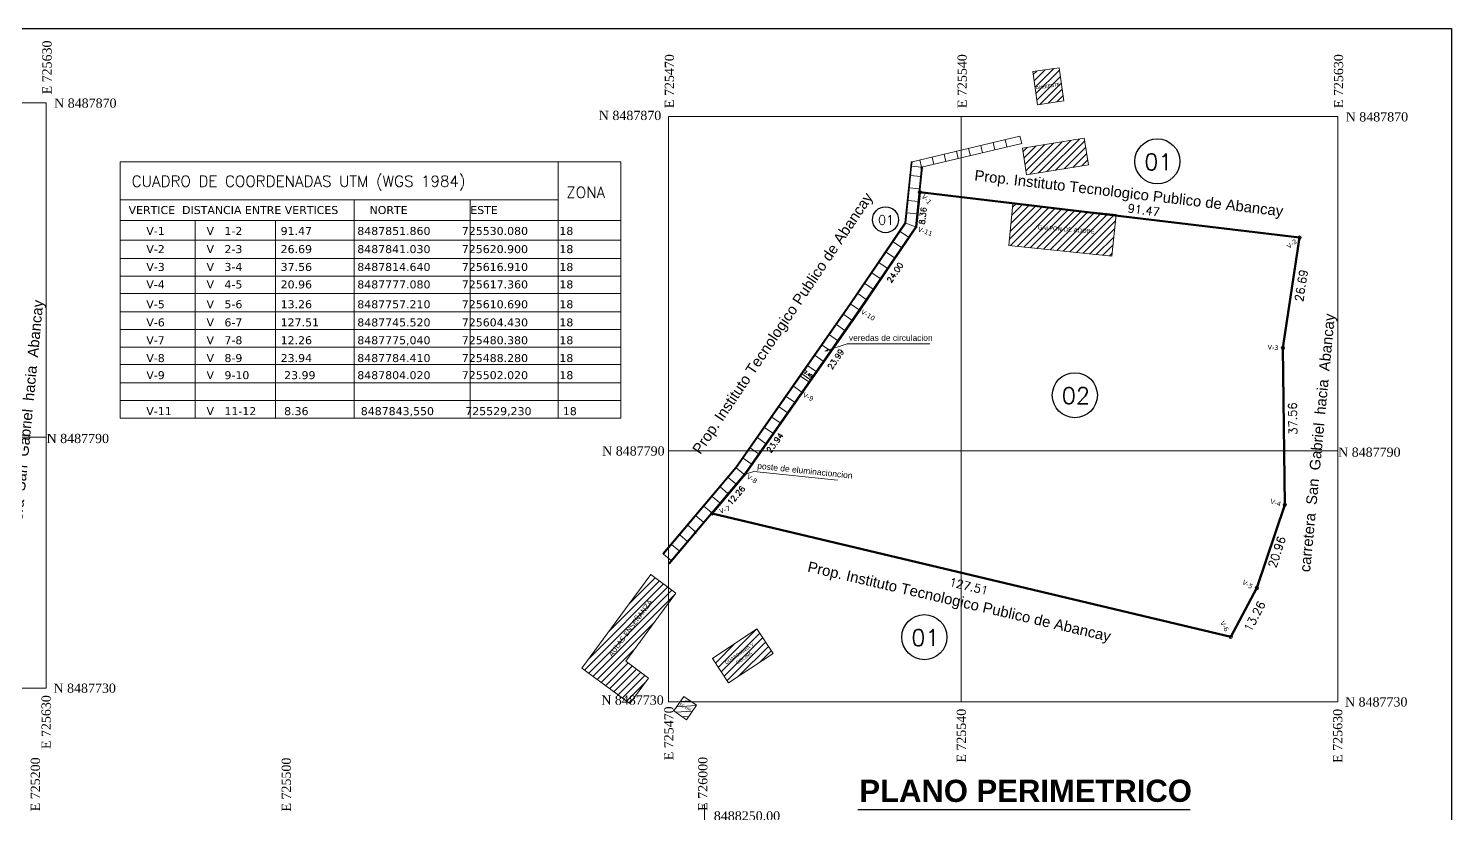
# Model space of a CAD drawing. Header units: metres. Extents: x 717911 to 838331, y 8495011 to 8501478.
# Drawn here: x 837990.9 to 838331.2, y 8496149.2 to 8496336.9 of the extents above; entities that cross this region are included whole.
import ezdxf

# ---------------------------------------------------------------- set-up
doc = ezdxf.new("R2010")
doc.units = ezdxf.units.M
for name, color, linetype, lineweight in [('0.09', 161, 'Continuous', 9), ('1-blanco', 7, 'Continuous', 25), ('A-ACOTACION', 7, 'Continuous', 9), ('ACERO LONG', 211, 'Continuous', 35), ('Cimientos', 1, 'Continuous', 50), ('COORD', 7, 'Continuous', 0), ('Cota de Nivel', 7, 'Continuous', 0), ('linea de piso', 140, 'Continuous', 13), ('lotes', 2, 'Continuous', 13), ('lotes-R', 7, 'Continuous', 0), ('TEXTO', 7, 'Continuous', 0)]:
    doc.layers.add(name, color=color, linetype=linetype, lineweight=lineweight)
doc.layers.add('2D Drafting - General_Pen_No__102', color=7, linetype='Continuous', lineweight=13, true_color=0xcccccc)
doc.layers.add('C-TOPO-MINR-N', color=7, linetype='Continuous', lineweight=0, true_color=0x346a34)
doc.layers.add('GRILLA', color=7, linetype='Continuous')
doc.layers.add('SOMBREADO', color=7, linetype='Continuous')
doc.styles.add('2mm', font='verdana.ttf', dxfattribs={"height": 8})
doc.styles.add('L120', font='times.ttf', dxfattribs={"height": 3})
doc.styles.add('NUMERACION', font='verdana.ttf', dxfattribs={"height": 2.5})
doc.styles.get("Standard").update_dxf_attribs({"font": 'simplex.shx'})
pattern_1 = [(45, (39056.0489, -1564.8566), (-0.86999999854, 0.86999999854), [])]

# ---------------------------------------------------------------- blocks, each defined once
blk = doc.blocks.new('_Dot')
at = {"color": 0, "linetype": 'ByBlock', "lineweight": -2}
blk.add_line((-0.5, 0), (-1, 0), dxfattribs=at)
at = {"color": 0, "linetype": 'ByBlock', "const_width": 0.5}
blk.add_lwpolyline([(-0.25, 0, 1), (0.25, 0, 1)], format="xyb", close=True, dxfattribs=at)

msp = doc.modelspace()

# ---------------------------------------------------------------- hatches: boundary and pattern name
at = {"layer": '0.09', "lineweight": 0}
h = msp.add_hatch(dxfattribs=at)
h.set_pattern_fill('JIS_WOOD', color=256, scale=1.74)
h.set_pattern_definition([(45, (838231.0999, 8496327.5348), (-0.87, 0.87), [])])
h.paths.add_polyline_path([(838231.1, 8496326.616), (838232.252, 8496318.7), (838238.561, 8496319.618), (838237.409, 8496327.535)])
h = msp.add_hatch(dxfattribs=at)
h.set_pattern_fill('JIS_WOOD', color=256, scale=1.74)
h.set_pattern_definition(pattern_1)
h.paths.add_polyline_path([(838228.61, 8496308.345), (838229.616, 8496301.965), (838244.433, 8496304.302), (838243.427, 8496310.681)])
h = msp.add_hatch(dxfattribs=at)
h.set_pattern_fill('JIS_WOOD', color=256, scale=1.74)
h.set_pattern_definition([(45, (838225.3416, 8496294.9964), (-0.87, 0.87), [])])
h.paths.add_polyline_path([(838225.342, 8496285.034), (838249.985, 8496282.505), (838251.007, 8496292.468), (838226.364, 8496294.996)])
h = msp.add_hatch(dxfattribs=at)
h.set_pattern_fill('JIS_WOOD', color=256, scale=1.74)
h.set_pattern_definition(pattern_1)
h.paths.add_polyline_path([(838123.226, 8496183.939), (838134.734, 8496175.454), (838139.237, 8496181.562), (838133.756, 8496185.603), (838141.715, 8496196.398), (838145.767, 8496201.894), (838139.762, 8496206.366), (838135.71, 8496200.871)])
h = msp.add_hatch(dxfattribs=at)
h.set_pattern_fill('JIS_WOOD', color=256, scale=1.74)
h.set_pattern_definition(pattern_1)
h.paths.add_polyline_path([(838165.106, 8496193.306), (838154.481, 8496186.24), (838158.357, 8496180.411), (838168.982, 8496187.477)])

# ---------------------------------------------------------------- linework, layer by layer
for p, q in [((838146.799, 8496175.965, -1928.471), (838149.17, 8496176.119, -1928.471)), ((838145.689, 8496173.427, -1928.471), (838149.735, 8496173.689, -1928.471)), ((838145.903, 8496174.674, -1928.471), (838150.632, 8496174.98, -1928.471)), ((838147.286, 8496172.297, -1928.471), (838148.839, 8496172.398, -1928.471))]:
    msp.add_line(p, q, dxfattribs=at)
at = {"layer": '0.09', "lineweight": 0, "flags": 128}
for points, elevation in [([(838237.409, 8496327.535), (838231.1, 8496326.616)], -0.83), ([(838232.252, 8496318.7), (838231.1, 8496326.616)], -0.83), ([(838238.561, 8496319.618), (838237.409, 8496327.535)], -0.83), ([(838238.561, 8496319.618), (838232.252, 8496318.7)], -0.83), ([(838228.61, 8496308.345), (838243.427, 8496310.681)], -0.825), ([(838228.61, 8496308.345), (838229.616, 8496301.965)], -0.825), ([(838243.427, 8496310.681), (838244.433, 8496304.302)], -0.825), ([(838229.616, 8496301.965), (838244.433, 8496304.302)], -0.825), ([(838226.364, 8496294.996), (838225.342, 8496285.034)], -1.061), ([(838251.007, 8496292.468), (838226.364, 8496294.996)], -1.061), ([(838251.007, 8496292.468), (838249.985, 8496282.505)], -1920.963), ([(838249.985, 8496282.505), (838225.342, 8496285.034)], -1.061), ([(838139.762, 8496206.366), (838135.71, 8496200.871), (838123.226, 8496183.939)], -10.583), ([(838139.762, 8496206.366), (838145.767, 8496201.894)], -10.583), ([(838145.767, 8496201.894), (838141.715, 8496196.398), (838133.756, 8496185.603)], -10.583), ([(838165.106, 8496193.306), (838154.481, 8496186.24)], -5), ([(838168.982, 8496187.477), (838165.106, 8496193.306)], -5), ([(838139.237, 8496181.562), (838133.756, 8496185.603)], -10.571), ([(838158.357, 8496180.411), (838154.481, 8496186.24)], -5.949), ([(838168.982, 8496187.477), (838158.357, 8496180.411)], -5), ([(838123.226, 8496183.939), (838134.734, 8496175.454)], -10.583), ([(838139.237, 8496181.562), (838134.734, 8496175.454)], -10.571), ([(838147.643, 8496177.179), (838145.24, 8496173.718)], -8.338), ([(838147.643, 8496177.179), (838150.69, 8496175.064)], -8.338), ([(838148.287, 8496171.603), (838145.24, 8496173.718)], -8.33), ([(838150.69, 8496175.064), (838148.287, 8496171.603)], -8.338)]:
    msp.add_lwpolyline(points, dxfattribs=dict(at, elevation=elevation))
at = {"layer": '1-blanco', "linetype": 'Continuous', "lineweight": 5}
for p, q in [((838012.842, 8496305.045), (838132.586, 8496305.045)), ((838012.842, 8496305.045), (838012.842, 8496291.042)), ((838117.588, 8496305.045), (838117.588, 8496295.956)), ((838012.842, 8496295.956), (838117.588, 8496295.956)), ((838068.805, 8496295.956), (838068.805, 8496291.042)), ((838096.534, 8496295.956), (838096.534, 8496291.042)), ((838117.588, 8496295.956), (838117.588, 8496291.042)), ((838117.588, 8496295.956), (838117.588, 8496291.042)), ((838012.842, 8496291.042), (838132.586, 8496291.042)), ((838012.842, 8496243.769), (838012.842, 8496291.042)), ((838012.842, 8496277.689), (838012.842, 8496291.04)), ((838030.806, 8496291.042), (838030.806, 8496286.129)), ((838049.976, 8496291.042), (838049.976, 8496286.129)), ((838068.805, 8496291.14), (838068.805, 8496291.042)), ((838068.805, 8496291.042), (838068.805, 8496277.689)), ((838096.534, 8496291.14), (838096.534, 8496291.042)), ((838096.534, 8496291.042), (838096.534, 8496277.689)), ((838117.588, 8496291.14), (838117.588, 8496281.952)), ((838117.588, 8496291.14), (838117.588, 8496260.729)), ((838117.588, 8496291.042), (838117.588, 8496277.689)), ((838117.588, 8496291.04), (838117.588, 8496277.689)), ((838012.842, 8496281.952), (838012.842, 8496286.295)), ((838012.842, 8496286.295), (838132.586, 8496286.295)), ((838030.806, 8496286.129), (838030.806, 8496277.689)), ((838049.976, 8496286.129), (838049.976, 8496277.689)), ((838012.842, 8496281.952), (838132.586, 8496281.952)), ((838068.805, 8496282.602), (838068.805, 8496243.769)), ((838068.805, 8496281.952), (838068.805, 8496277.689)), ((838096.534, 8496282.602), (838096.534, 8496243.769)), ((838096.534, 8496281.952), (838096.534, 8496277.689)), ((838117.588, 8496282.602), (838117.588, 8496243.769)), ((838012.842, 8496277.689), (838132.586, 8496277.689)), ((838030.806, 8496277.689), (838030.806, 8496243.769)), ((838049.976, 8496277.689), (838049.976, 8496243.769)), ((838012.842, 8496273.512), (838132.586, 8496273.512)), ((838012.842, 8496269.169), (838132.586, 8496269.169)), ((838012.842, 8496264.906), (838132.586, 8496264.906)), ((838012.842, 8496260.729), (838132.586, 8496260.729)), ((838012.842, 8496256.552), (838132.586, 8496256.552)), ((838012.842, 8496252.209), (838132.586, 8496252.209)), ((838012.842, 8496247.946), (838132.586, 8496247.946)), ((838012.842, 8496243.769), (838132.586, 8496243.769))]:
    msp.add_line(p, q, dxfattribs=at)
at = {"layer": '1-blanco', "linetype": 'Continuous', "lineweight": 5, "flags": 128}
msp.add_lwpolyline([(838132.586, 8496305.045), (838132.586, 8496243.769)], dxfattribs=at)
at = {"layer": '2D Drafting - General_Pen_No__102', "color": 8, "linetype": 'Continuous', "lineweight": 0, "elevation": -1920.963, "flags": 128}
for points in [[(838202.22, 8496305.036), (838228.03, 8496311.179)], [(838204.499, 8496303.728), (838228.447, 8496309.428)], [(838216.173, 8496306.506), (838215.756, 8496308.257)], [(838219.091, 8496307.201), (838218.675, 8496308.952)], [(838222.01, 8496307.896), (838221.593, 8496309.647)], [(838224.928, 8496308.59), (838224.512, 8496310.341)], [(838228.03, 8496311.179), (838228.447, 8496309.428)], [(838202.019, 8496305.036), (838201.912, 8496303.991), (838200.532, 8496290.44), (838187.462, 8496271.177), (838173.743, 8496251.527), (838160.075, 8496232.026), (838142.649, 8496211.358)], [(838202.22, 8496305.036), (838202.111, 8496303.971), (838200.726, 8496290.369), (838187.627, 8496271.063), (838173.907, 8496251.412), (838160.233, 8496231.904), (838142.802, 8496211.229)], [(838202.22, 8496305.036), (838202.019, 8496305.036)], [(838204.499, 8496303.728), (838204.082, 8496305.479)], [(838207.418, 8496304.423), (838207.001, 8496306.174)], [(838210.336, 8496305.117), (838209.919, 8496306.868)], [(838213.255, 8496305.812), (838212.838, 8496307.563)], [(838204.499, 8496303.728), (838203.053, 8496289.523), (838189.604, 8496269.703), (838175.874, 8496250.036), (838162.137, 8496230.439), (838144.073, 8496209.013)], [(838204.7, 8496303.728), (838203.246, 8496289.453), (838189.769, 8496269.589), (838176.037, 8496249.922), (838162.296, 8496230.317), (838144.226, 8496208.884)], [(838204.277, 8496301.546), (838201.889, 8496301.789)], [(838204.499, 8496303.728), (838202.111, 8496303.971)], [(838203.973, 8496298.561), (838201.585, 8496298.804)], [(838203.669, 8496295.577), (838201.281, 8496295.82)], [(838203.365, 8496292.592), (838200.977, 8496292.835)], [(838201.364, 8496287.035), (838199.378, 8496288.382)], [(838203.054, 8496289.522), (838200.723, 8496290.339)], [(838199.68, 8496284.552), (838197.694, 8496285.9)], [(838196.311, 8496279.587), (838194.325, 8496280.935)], [(838197.995, 8496282.07), (838196.009, 8496283.417)], [(838194.626, 8496277.105), (838192.64, 8496278.452)], [(838192.942, 8496274.622), (838190.956, 8496275.97)], [(838189.572, 8496269.657), (838187.607, 8496271.034)], [(838191.257, 8496272.139), (838189.292, 8496273.517)], [(838187.855, 8496267.197), (838185.921, 8496268.552)], [(838184.42, 8496262.278), (838182.477, 8496263.639)], [(838186.137, 8496264.737), (838184.199, 8496266.096)], [(838182.703, 8496259.818), (838180.756, 8496261.182)], [(838180.999, 8496257.348), (838179.034, 8496258.726)], [(838177.555, 8496252.435), (838175.59, 8496253.813)], [(838179.277, 8496254.892), (838177.312, 8496256.269)], [(838175.833, 8496249.979), (838173.868, 8496251.356)], [(838174.111, 8496247.522), (838172.146, 8496248.899)], [(838170.667, 8496242.609), (838168.702, 8496243.986)], [(838172.389, 8496245.065), (838170.424, 8496246.443)], [(838168.945, 8496240.152), (838166.98, 8496241.53)], [(838165.501, 8496235.239), (838163.536, 8496236.616)], [(838167.223, 8496237.695), (838165.258, 8496239.073)], [(838163.779, 8496232.782), (838161.814, 8496234.16)], [(838158.272, 8496229.578), (838160.107, 8496228.031)], [(838160.206, 8496231.872), (838162.04, 8496230.325)], [(838156.338, 8496227.284), (838158.173, 8496225.737)], [(838154.404, 8496224.991), (838156.239, 8496223.444)], [(838150.537, 8496220.403), (838152.372, 8496218.856)], [(838152.471, 8496222.697), (838154.305, 8496221.15)], [(838148.603, 8496218.11), (838150.438, 8496216.563)], [(838144.736, 8496213.523), (838146.571, 8496211.976)], [(838146.669, 8496215.816), (838148.504, 8496214.269)], [(838142.802, 8496211.229), (838142.649, 8496211.358)], [(838142.802, 8496211.229), (838144.637, 8496209.682)], [(838144.073, 8496209.013), (838144.226, 8496208.884)]]:
    msp.add_lwpolyline(points, dxfattribs=at)
at = {"layer": '2D Drafting - General_Pen_No__102', "linetype": 'Continuous', "lineweight": 9, "elevation": -1920.963, "flags": 128}
msp.add_lwpolyline([(838204.499, 8496303.728), (838204.7, 8496303.728)], dxfattribs=at)
at = {"layer": 'A-ACOTACION', "lineweight": 30, "flags": 128}
msp.add_lwpolyline([(837811.039, 8496336.937), (838331.239, 8496336.937), (838331.239, 8495954.437), (837811.039, 8495954.437), (837811.039, 8496336.937)], dxfattribs=at)
at = {"layer": 'ACERO LONG', "color": 2, "linetype": 'Continuous', "lineweight": 9}
for p, q in [((838176.054, 8496254.488), (838176.026, 8496254.447)), ((838178.022, 8496253.114), (838177.994, 8496253.073))]:
    msp.add_line(p, q, dxfattribs=at)
at = {"layer": 'C-TOPO-MINR-N', "lineweight": 5, "flags": 128}
for points, elevation in [([(837995.162, 8496319.185), (837835.162, 8496319.185)], 0.963), ([(837995.162, 8496179.185), (837995.162, 8496319.185)], 0.963), ([(837835.162, 8496239.185), (837995.162, 8496239.185)], 0.963), ([(837995.162, 8496179.185), (837835.162, 8496179.185)], 0.963), ([(838152.621, 8495978.592), (838152.621, 8496151.4)], 264.221)]:
    msp.add_lwpolyline(points, dxfattribs=dict(at, elevation=elevation))
for points in [[(838144.014, 8496175.905), (838144.014, 8496315.905)], [(838304.014, 8496315.905), (838144.014, 8496315.905)], [(838214.014, 8496175.905), (838214.014, 8496315.905)], [(838304.014, 8496175.905), (838304.014, 8496315.905)], [(838144.014, 8496235.905), (838304.014, 8496235.905)], [(838304.014, 8496175.905), (838144.014, 8496175.905)]]:
    msp.add_lwpolyline(points, dxfattribs=at)
at = {"layer": 'Cimientos', "color": 1, "lineweight": 5}
for centre in [(838204.093, 8496297.767, 1920.963), (838294.917, 8496286.932, 1920.963), (838290.919, 8496260.546, 1920.963), (838291.369, 8496222.988), (838154.392, 8496220.942, 1920.963), (838284.704, 8496203.113), (838278.442, 8496191.426, 1920.963)]:
    msp.add_circle(centre, 0.4, dxfattribs=at)
at = {"layer": 'GRILLA', "color": 8}
for centre, radius in [((838260.894, 8496305.146), 5.387), ((838195.893, 8496291.195), 3.103), ((838241.157, 8496249.218), 5.387), ((838205.174, 8496191.351), 5.387)]:
    msp.add_circle(centre, radius, dxfattribs=at)
at = {"layer": 'linea de piso', "color": 4, "linetype": 'Continuous', "lineweight": 0}
msp.add_line((838176.104, 8496254.209), (838177.744, 8496253.064), dxfattribs=at)
at = {"layer": 'linea de piso', "color": 4, "linetype": 'Continuous', "lineweight": 0, "flags": 128}
for points in [[(838186.745, 8496261.545), (838181.335, 8496259.739)], [(838186.745, 8496261.545), (838206.456, 8496261.545)], [(838181.335, 8496259.739), (838181.98, 8496260.087), (838182.019, 8496259.968), (838182.06, 8496259.851), (838181.335, 8496259.739)], [(838164.393, 8496231.014), (838162.296, 8496230.317)], [(838162.296, 8496230.317), (838162.547, 8496230.457), (838162.564, 8496230.406), (838162.584, 8496230.343), (838162.296, 8496230.317)], [(838164.393, 8496231.014), (838184.429, 8496228.918)]]:
    msp.add_lwpolyline(points, dxfattribs=at)
at = {"layer": 'linea de piso', "color": 1, "linetype": 'Continuous', "lineweight": 40}
for centre in [(838204.59, 8496303.625, -1920.963), (838203.246, 8496289.453, -4), (838189.769, 8496269.589, -4), (838176.037, 8496249.922, -2.4), (838162.296, 8496230.317, -4), (838150.369, 8496216.323, -1920.963)]:
    msp.add_circle(centre, 0.1, dxfattribs=at)
at = {"layer": 'SOMBREADO', "color": 0, "linetype": 'Continuous', "lineweight": 50, "flags": 128}
msp.add_lwpolyline([(838176.037, 8496249.922), (838162.296, 8496230.317), (838154.392, 8496220.942), (838154.392, 8496220.942), (838278.442, 8496191.426), (838278.442, 8496191.426), (838278.442, 8496191.426), (838284.704, 8496203.113), (838291.369, 8496222.988), (838290.919, 8496260.546), (838294.917, 8496286.932), (838294.917, 8496286.932), (838294.917, 8496286.932), (838204.093, 8496297.767), (838203.246, 8496289.453), (838189.769, 8496269.589)], close=True, dxfattribs=at)
at = {"layer": 'TEXTO', "lineweight": 30, "elevation": 9341.654, "flags": 128}
msp.add_lwpolyline([(838189.292, 8496150.117), (838268.768, 8496150.117)], dxfattribs=at)

# ---------------------------------------------------------------- block references
at = {"layer": 'Cota de Nivel', "lineweight": 9, "xscale": 0.2, "yscale": 0.2, "zscale": 0.2}
for p, rotation in [((838175.94, 8496254.324), 145.0789914194786), ((838177.908, 8496252.95), 325.0789914194786)]:
    msp.add_blockref('_Dot', p, dxfattribs=dict(at, rotation=rotation))

# ---------------------------------------------------------------- texts
at = {"attachment_point": 1, "style": '2mm'}
for s, insert, char_height, width, rotation in [('{\\fArial|b0|i0|c0|p34; Prop. Instituto Tecnologico Publico de Abancay }', (838216.361, 8496303.224, -1230.953), 2.53757, 78.67405, 353.3518), ('{\\fArial|b0|i0|c0|p34; Prop. Instituto Tecnologico Publico de Abancay }', (838148.952, 8496235.49), 2.53757, 78.67405, 56.14625), ('{\\fArial|b0|i0|c0|p34; carretera  San  Gabriel  hacia  Abancay}', (837985.929, 8496209.373, -1920), 2.53757, 78.67405, 84.48842), ('{\\fArial|b0|i0|c0|p34; carretera  San  Gabriel  hacia  Abancay}', (838294.781, 8496206.093, -1920.963), 2.53757, 78.67405, 84.48842), ('{\\fArial|b0|i0|c0|p34; veredas de circulacion}', (838186.572, 8496263.668), 1.44, 44.64536, 359.96923), ('{\\fArial|b0|i0|c0|p34; poste de eluminacioncion}', (838164.748, 8496233.165), 1.452, 45.0174, 353.99657), ('{\\fArial|b0|i0|c0|p34; Prop. Instituto Tecnologico Publico de Abancay }', (838176.686, 8496209.746, -1728.867), 2.53757, 78.67405, 346.93998)]:
    msp.add_mtext(s, dxfattribs=dict(at, insert=insert, char_height=char_height, width=width, rotation=rotation))
at = {"layer": '1-blanco', "linetype": 'Continuous', "lineweight": 9}
for s, p in [('  CUADRO DE COORDENADAS UTM (WGS 1984)', (838011.988, 8496299.084, 300848.601)), ('  ZONA', (838115.915, 8496296.407))]:
    msp.add_text(s, height=2.6426, rotation=0.00013, dxfattribs=at).set_placement(p)
at = {"layer": '1-blanco', "linetype": 'Continuous', "lineweight": 9, "char_height": 2.20999, "attachment_point": 5, "rotation": 90, "style": 'L120'}
for s, insert in [('\\A1;E 725630', (837995.373, 8496327.616, 0.963)), ('\\A1;E 725470', (838144.225, 8496324.337)), ('\\A1;E 725540', (838214.225, 8496324.337)), ('\\A1;E 725630', (838304.225, 8496324.337)), ('\\A1;E 725630', (837995.174, 8496171.034, 0.963)), ('\\A1;E 725470', (838144.082, 8496168.355)), ('\\A1;E 725540', (838214.026, 8496167.786)), ('\\A1;E 725630', (838304.026, 8496167.754)), ('\\A1;E 725200', (837992.602, 8496156.156, 144.25)), ('\\A1;E 725500', (838052.602, 8496156.093, 144.25)), ('\\A1;E 726000', (838152.199, 8496156.269, 144.25))]:
    msp.add_mtext(s, dxfattribs=dict(at, insert=insert))
at = {"layer": '1-blanco', "linetype": 'Continuous', "lineweight": 9, "char_height": 2.20999, "attachment_point": 5, "style": 'L120'}
for s, insert in [('\\A1;N 8487870', (838004.538, 8496319.062, 0.963)), ('\\A1;N 8487870', (838134.794, 8496316.118)), ('\\A1;N 8487870', (838313.39, 8496315.782)), ('\\A1;N 8487790', (838002.732, 8496238.862, 0.963)), ('\\A1;N 8487790', (838135.594, 8496235.883)), ('\\A1;N 8487790', (838311.584, 8496235.582)), ('\\A1;N 8487730', (838004.377, 8496179.134, 0.963)), ('\\A1;N 8487730', (838135.38, 8496176.297)), ('\\A1;N 8487730', (838313.229, 8496175.854)), ('\\A1;8488250.00', (838162.754, 8496148.586, 581.287))]:
    msp.add_mtext(s, dxfattribs=dict(at, insert=insert))
at = {"layer": '1-blanco', "linetype": 'Continuous', "lineweight": 9, "insert": (838014.877, 8496294.464), "char_height": 1.90981, "width": 127.64972, "attachment_point": 1, "rotation": 0.00019}
msp.add_mtext('{\\fVerdana|b0|i0|c0|p34;VERTICE  DISTANCIA ENTRE VERTICES         NORTE                  ESTE}', dxfattribs=at)
at = {"layer": '1-blanco', "linetype": 'Continuous', "lineweight": 5, "char_height": 1.909809, "width": 131.84728, "attachment_point": 1, "rotation": 0.00019}
for s, insert in [('{\\fVerdana|b0|i0|c0|p34;V-1            V   1-2           91.47             8487851.860         725530.080         18}', (838019.115, 8496289.459)), ('{\\fVerdana|b0|i0|c0|p34;V-2            V   2-3           26.69             8487841.030         725620.900         18}', (838019.115, 8496285.116)), ('{\\fVerdana|b0|i0|c0|p34;V-3            V   3-4           37.56             8487814.640         725616.910         18}', (838019.115, 8496280.853)), ('{\\fVerdana|b0|i0|c0|p34;V-4            V   4-5           20.96             8487777.080         725617.360         18}', (838019.115, 8496276.676)), ('{\\fVerdana|b0|i0|c0|p34;V-5            V   5-6           13.26             8487757.210         725610.690         18}', (838019.115, 8496271.93)), ('{\\fVerdana|b0|i0|c0|p34;V-6            V   6-7           127.51           8487745.520         725604.430         18}', (838019.115, 8496267.587)), ('{\\fVerdana|b0|i0|c0|p34;V-7            V   7-8           12.26             8487775,040         725480.380         18}', (838019.115, 8496263.324)), ('{\\fVerdana|b0|i0|c0|p34;V-8            V   8-9           23.94             8487784.410         725488.280         18}', (838019.115, 8496259.062)), ('{\\fVerdana|b0|i0|c0|p34;V-9            V   9-10          23.99            8487804.020         725502.020         18}', (838019.115, 8496254.97)), ('{\\fVerdana|b0|i0|c0|p34;V-11          V   11-12        8.36               8487843,550         725529,230         18}', (838019.115, 8496246.365))]:
    msp.add_mtext(s, dxfattribs=dict(at, insert=insert))
at = {"layer": '1-blanco', "linetype": 'Continuous', "lineweight": 9, "insert": (838229.398, 8496151.875, 9341.654), "char_height": 5.30842, "attachment_point": 8, "rotation": 0.01446}
msp.add_mtext('{\\fArial|b1|i0|c0|p34;PLANO PERIMETRICO}', dxfattribs=at)
at = {"layer": 'ACERO LONG', "color": 0, "linetype": 'Continuous', "lineweight": 9, "char_height": 2, "attachment_point": 5}
for s, insert, rotation in [('91.47', (838257.64, 8496293.496), 352.67263), ('\\A1;26.69', (838295.307, 8496275.45), 80.92895), ('\\A1;37.56', (838293.266, 8496243.62), 91.12594), ('\\A1;20.96', (838289.475, 8496211.719), 71.67697), ('127.51', (838215.785, 8496203.529), 346.50884), ('13.26', (838284.152, 8496196.351), 62.43679)]:
    msp.add_mtext(s, dxfattribs=dict(at, insert=insert, rotation=rotation))
at = {"layer": 'COORD', "lineweight": 30, "attachment_point": 5}
for s, insert, char_height, width in [('\\A1;01', (838261.143, 8496305.031), 3.92, 5.92081), ('\\A1;01', (838196.037, 8496291.129), 2.2579, 3.41038), ('\\A1;02', (838241.406, 8496249.104), 3.92, 5.92081), ('\\A1;01', (838205.423, 8496191.236), 3.92, 5.92081)]:
    msp.add_mtext(s, dxfattribs=dict(at, insert=insert, char_height=char_height, width=width))
at = {"layer": 'lotes', "color": 0, "lineweight": 0, "style": 'NUMERACION'}
for s, height, rotation, p in [('AMBIENTE', 0.8129, 8.22401, (838231.9, 8496322.332, 7983.78)), ('GALPON DE ADOBE', 1.01617, 355.66289, (838232.235, 8496288.9, 11975.67)), ('AULAS ENSEÑANZA ', 1.2194, 53.52521, (838130.503, 8496186.575, 9580.536)), ('GUARDIANIA Y', 0.81293, 34.34047, (838157.801, 8496184.786, 9580.536)), ('COCINA', 0.8129, 34.34047, (838160.493, 8496184.835, 9580.536)), ('SS.HH', 0.7377, 330.26041, (838146.426, 8496175.081, 8694.336))]:
    msp.add_text(s, height=height, rotation=rotation, dxfattribs=at).set_placement(p)
at = {"layer": 'lotes', "color": 1, "lineweight": 5, "style": 'NUMERACION'}
for s, rotation, p in [('V-1', 311.74121, (838204.427, 8496296.675, 14057.859)), ('V-11', 340.14989, (838203.498, 8496288.461, 14056.259)), ('V-2', 38.2696, (838292.406, 8496284.193, 14057.859)), ('V-10', 328.12948, (838189.885, 8496268.834, 12139.296)), ('V-3', 356.57788, (838287.222, 8496260.17, 14057.859)), ('V-9', 331.65445, (838175.998, 8496248.965, 12139.296)), ('V-8', 327.67872, (838162.569, 8496229.42, 12139.296)), ('V-7', 20.02889, (838156.408, 8496220.864, 14057.859)), ('V-4', 341.0373, (838287.782, 8496223.427, 14057.859)), ('V-5', 329.93425, (838281.06, 8496204.148, 14057.859)), ('V-6', 298.13815, (838275.86, 8496194.866, 14057.859))]:
    msp.add_text(s, height=1.1291, rotation=rotation, dxfattribs=at).set_placement(p)
at = {"layer": 'lotes-R', "color": 0, "linetype": 'Continuous', "lineweight": 9, "attachment_point": 5}
for s, insert, char_height, rotation in [('8.36', (838204.808, 8496292.113), 1.3824, 82.94177), ('24.00', (838198.158, 8496278.555), 1.3824, 55.97971), ('23.99', (838183.999, 8496257.83), 1.3824, 55.97971), ('2.40', (838177.415, 8496254.288), 0.72, 325.07899), ('23.94', (838169.449, 8496237.841), 1.3824, 53.21411), ('12.26', (838160.154, 8496225.23), 1.3824, 48.91496)]:
    msp.add_mtext(s, dxfattribs=dict(at, insert=insert, char_height=char_height, rotation=rotation))

doc.saveas('drawing.dxf')
